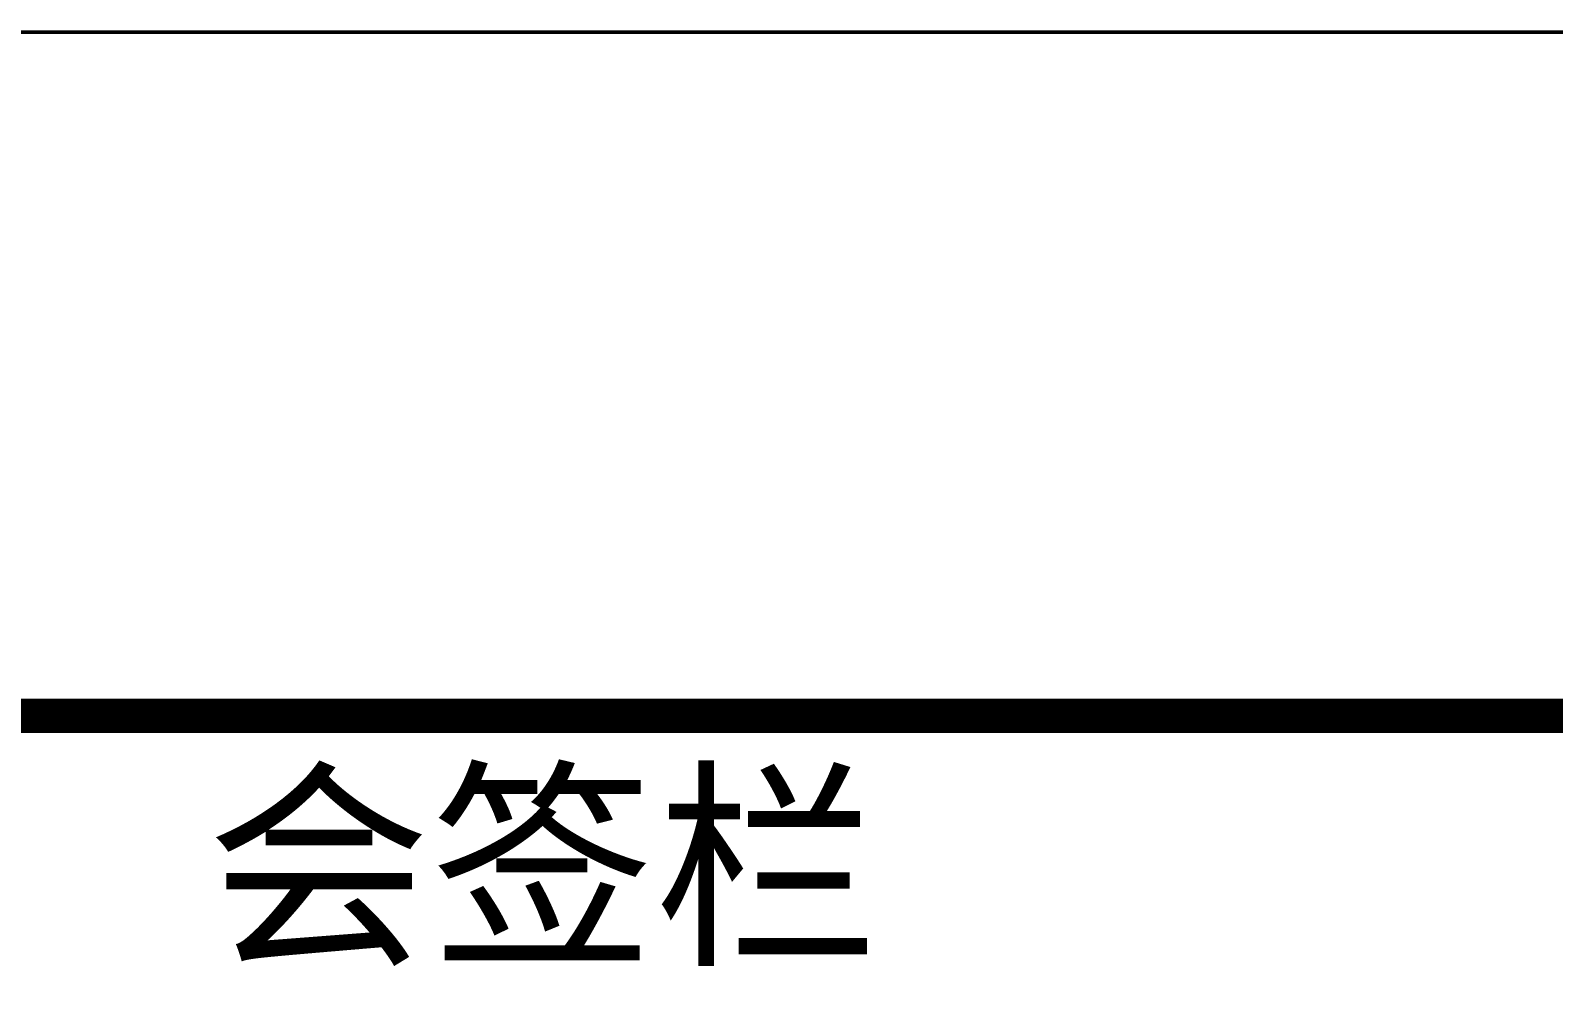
# Model space of a CAD drawing. Extents: x -409435 to 356702, y -107829 to 330904.
# Drawn here: x 131719 to 135059, y 328789 to 330904 of the extents above; entities that cross this region are included whole.
import ezdxf
from ezdxf.enums import TextEntityAlignment as Align

# ---------------------------------------------------------------- set-up
doc = ezdxf.new("R2010")
doc.units = 0
doc.header["$LTSCALE"] = 1000
doc.header["$MEASUREMENT"] = 0
doc.styles.add('图签信息$0$华文细黑', font='STXIHEI_0.TTF', dxfattribs={"height": 10})

# ---------------------------------------------------------------- blocks, each defined once
blk = doc.blocks.new('图框-A1+1-4')
at = {"const_width": 0.05}
blk.add_lwpolyline([(0, 0), (1051, 0), (1051, 594), (0, 594)], close=True, dxfattribs=at)
blk = doc.blocks.new('图签信息')
at = {"const_width": 0.5}
blk.add_lwpolyline([(-65, 574), (-65, 500.5), (0, 500.5), (0, 574)], close=True, dxfattribs=at)
at = {"style": '图签信息$0$华文细黑'}
blk.add_text('会签栏', height=2.4, dxfattribs=at).set_placement((-32.5, 573), align=Align.TOP_CENTER)
blk = doc.blocks.new('图签-A1')
at = {"color": 2}
blk.add_blockref('图签信息', (0, 0), dxfattribs=at)
blk = doc.blocks.new('X-104 14#平面')
blk.add_lwpolyline([(139216.5, 241800), (-18433.5, 241800), (-18433.5, 330900), (139216.5, 330900)], close=True)
at = {"xscale": 150, "yscale": 150, "zscale": 150}
for name, p in [('图框-A1+1-4', (-18433.5, 241800)), ('图签-A1', (137716.5, 243300))]:
    blk.add_blockref(name, p, dxfattribs=at)

msp = doc.modelspace()

# ---------------------------------------------------------------- block references
msp.add_blockref('X-104 14#平面', (0, 0))

doc.saveas('drawing.dxf')
